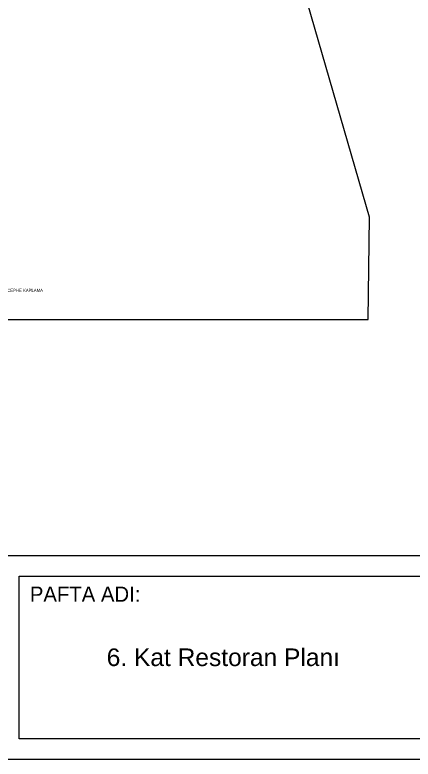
# Model space of a CAD drawing. Header units: millimetres. Extents: x 7998 to 72132, y -12523 to 5591.
# Drawn here: x 67135 to 68114, y -11702 to -9872 of the extents above; entities that cross this region are included whole.
import ezdxf
from ezdxf.enums import TextEntityAlignment as Align

# ---------------------------------------------------------------- set-up
doc = ezdxf.new("R2010")
doc.units = ezdxf.units.MM
for name, color, linetype, lineweight in [('Xray_Area', 149, 'Continuous', 50), ('Xray_Frame', 7, 'Continuous', 9), ('Xray_Text Area', 252, 'Continuous', 20)]:
    doc.layers.add(name, color=color, linetype=linetype, lineweight=lineweight)
doc.styles.add('arial', font='arial.ttf')
doc.styles.add('ODA ISIMLERI', font='GOTHIC.TTF', dxfattribs={"width": 0.8, "height": 27})
doc.styles.get("Standard").update_dxf_attribs({"font": 'arial.ttf'})

# ---------------------------------------------------------------- blocks, each defined once
blk = doc.blocks.new('*U2041')
at = {"layer": 'Xray_Frame', "linetype": 'Continuous'}
blk.add_line((0, 100), (1252.98, 100), dxfattribs=at)
at = {"layer": 'Xray_Frame', "color": 0}
for points in [[(1252.98, 1152), (0, 1152), (0, 0), (1252.98, 0)], [(932.98, 90), (1132.98, 90), (1132.98, 10), (932.98, 10)]]:
    blk.add_lwpolyline(points, close=True, dxfattribs=at)
at = {"layer": 'Xray_Frame', "color": 0, "insert": (938.16, 84.82), "char_height": 7.465, "attachment_point": 1}
blk.add_mtext_dynamic_manual_height_columns('{\\fCentury Gothic|b0|i0|c162|p34;PAFTA ADI:}', width=128.6171, gutter_width=6.48, heights=[0], dxfattribs=at)
at = {"layer": 'Xray_Frame', "linetype": 'Continuous', "style": 'arial'}
for tag, p in [('NO', (1192.98, 67.5)), ('PROJE', (822.98, 50)), ('TARİH', (1192.98, 22.1))]:
    blk.add_attdef(tag, text='', height=8.64, dxfattribs=at).set_placement(p, align=Align.MIDDLE_CENTER)
blk.add_attdef('PAFTA_001', (1008.25, 45.68), '', height=8.64, dxfattribs=at)

msp = doc.modelspace()

# ---------------------------------------------------------------- linework, layer by layer
at = {"layer": 'Xray_Area', "linetype": 'Continuous', "lineweight": 0}
msp.add_lwpolyline([(67058.6, -7106.2), (66804.1, -7131.1), (65519, -7257), (65528.9, -6726.3), (64107.5, -6669.6), (63969.8, -6663.5), (63918, -9021.5), (63882.5, -10621.1), (68003.6, -10621.1), (68006.9, -10369.6), (67810, -9689.3)], close=True, dxfattribs=at)

# ---------------------------------------------------------------- block references
at = {"layer": 'Xray_Frame', "linetype": 'Continuous'}
ref = msp.add_blockref('*U2041', (62481.2, -11701.5), dxfattribs=dict(at, xscale=5, yscale=5, zscale=5))
ref.add_attrib('PAFTA_001', '6. Kat Restoran Planı', (67360.9, -11472.8), dxfattribs={"linetype": 'Continuous', "height": 43.2, "style": 'arial'})

# ---------------------------------------------------------------- texts
at = {"layer": 'Xray_Text Area', "lineweight": 0, "style": 'ODA ISIMLERI'}
msp.add_text('DIŞ CEPHE KAPLAMA', height=7.5, dxfattribs=at).set_placement((67096.5, -10553.2))

doc.saveas('drawing.dxf')
